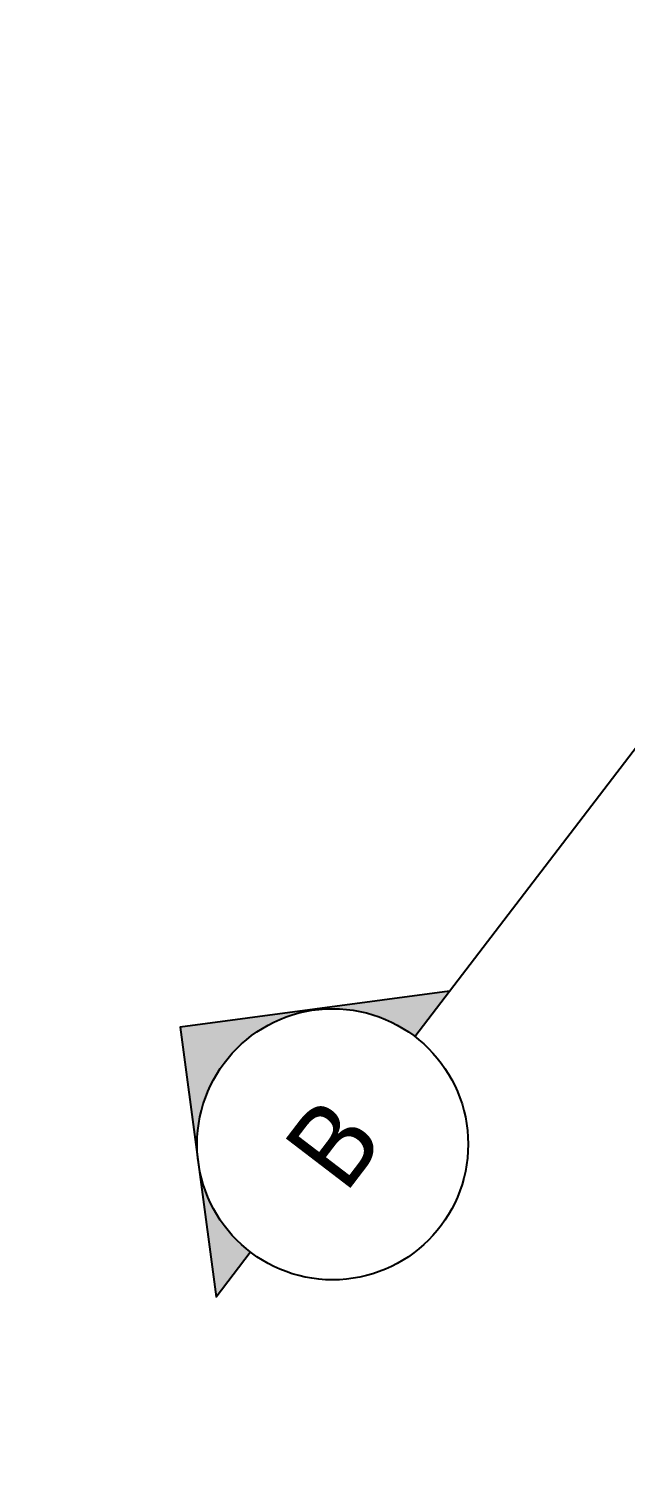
# Model space of a CAD drawing. Header units: millimetres. Extents: x 922366 to 1647943, y -534868 to 518781.
# Drawn here: x 1583409 to 1596524, y 257577 to 289019 of the extents above; entities that cross this region are included whole.
import ezdxf
from ezdxf.enums import TextEntityAlignment as Align
from ezdxf.xclip import XClip

# ---------------------------------------------------------------- set-up
doc = ezdxf.new("R2010")
doc.units = ezdxf.units.MM
doc.header["$XCLIPFRAME"] = 0
doc.layers.get('Defpoints').update_dxf_attribs({"color": 137})
for name, color, linetype in [('A-SYM', 6, 'Continuous'), ('SYM', 6, 'Continuous'), ('XR-PLAN$0$WALL-D', 252, 'Continuous')]:
    doc.layers.add(name, color=color, linetype=linetype)
doc.styles.add('스타일1', font='malgun.ttf')

# ---------------------------------------------------------------- blocks, each defined once
blk = doc.blocks.new('XR-PLAN$0$sheet-line')
at = {"layer": 'Defpoints'}
blk.add_lwpolyline([(168200, -356400), (0, -356400), (0, -237600), (168200, -237600)], close=True, dxfattribs=at)
blk = doc.blocks.new('XR-PLAN')
at = {"layer": 'Defpoints'}
blk.add_line((377900, 85900), (345700, 114600), dxfattribs=at)
blk.add_lwpolyline([(345700, 114600), (483100, 114600), (483100, 4200), (345700, 4200)], close=True, dxfattribs=at)
at = {"layer": 'XR-PLAN$0$WALL-D'}
for p in [(168200, 356400), (336400, 356400)]:
    blk.add_blockref('XR-PLAN$0$sheet-line', p, dxfattribs=at)
blk = doc.blocks.new('*U554')
at = {"layer": 'A-SYM', "color": 6}
blk.add_line((-3818.7, 0), (-2018.7, 0), dxfattribs=at)
blk = doc.blocks.new('SEC21')
at = {"layer": 'SYM'}
blk.add_hatch(color=6, dxfattribs=at).paths.add_polyline_path([(4.988, 0), (7.091, 0), (0, 7.091), (-7.091, 0), (-5.012, 0, -1)])
at = {"layer": 'SYM', "color": 6}
blk.add_lwpolyline([(4.988, 0), (7.091, 0), (0, 7.091), (-7.091, 0), (-5.012, 0)], dxfattribs=at)
blk.add_circle((-0.012, 0), 5, dxfattribs=at)
at = {"layer": 'SYM', "color": 3, "style": '스타일1'}
blk.add_attdef('1', text='', height=3, dxfattribs=at).set_placement((0, 0), align=Align.MIDDLE)

msp = doc.modelspace()

# ---------------------------------------------------------------- block references
ref = msp.add_blockref('XR-PLAN', (1582581.5, 243420.1), dxfattribs=dict(xscale=0.1059569368274821, yscale=0.1059569368274821, zscale=0.1059569368274821, rotation=52.59262975871393))
XClip(ref).set_block_clipping_path([(376192.7382297052, 14470.040946157), (450675.0095821283, 87574.9566662952)])
at = {"layer": 'SYM', "xscale": 9.924815164094577, "yscale": 9.924815164094577, "zscale": 9.924815164094577, "rotation": 52.5926297587046}
msp.add_blockref('*U554', (1615682.8, 297982.7), dxfattribs=at)
at = {"layer": 'SYM', "xscale": 595.4889098456747, "yscale": 595.4889098456747, "zscale": 595.4889098456747, "rotation": 52.5926297587046}
msp.add_blockref('SEC21', (1590094.4, 264523.4), dxfattribs=at).add_auto_attribs({'1': 'B'})

doc.saveas('drawing.dxf')
